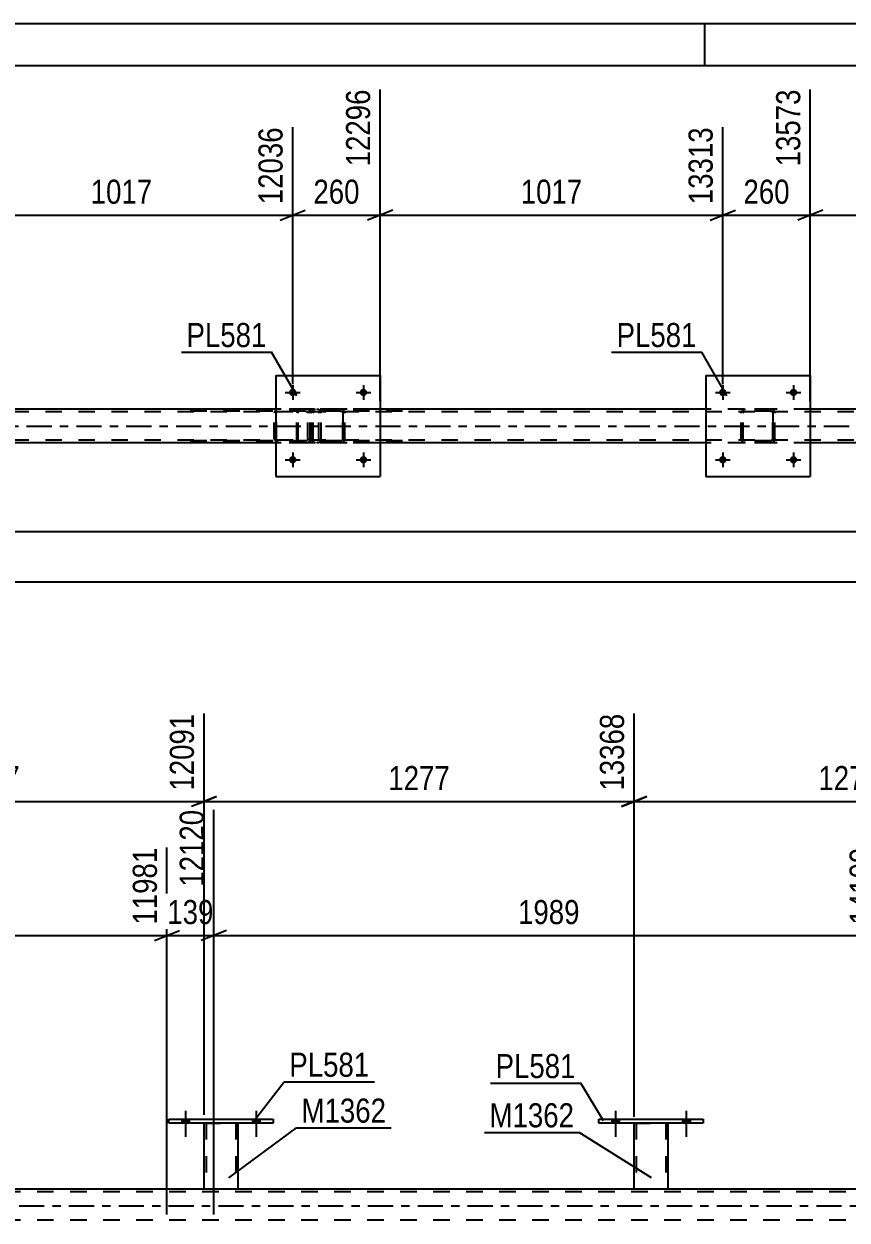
# Model space of a CAD drawing. Header units: millimetres. Extents: x 0 to 841, y 0 to 594.
# Drawn here: x 550.1 to 647.9, y 451.9 to 594 of the extents above; entities that cross this region are included whole.
import ezdxf

# ---------------------------------------------------------------- set-up
doc = ezdxf.new("R2010")
doc.units = ezdxf.units.MM
doc.linetypes.add('DXK_LINE_DOT2', pattern=[3.9198, 1.9599, -1.9599])
doc.linetypes.add('DXK_LINE_DOT3', pattern=[5.9187, 2.979, -0.9799, 0.9799, -0.9799])
doc.styles.add('Arial Narrow', font='ARIALN.TTF', dxfattribs={"height": 0.2})

# ---------------------------------------------------------------- blocks, each defined once
blk = doc.blocks.new('Unknown-232924716-1133 - 28920')
at = {"color": 5, "linetype": 'Continuous'}
for p, q in [((841, 594), (0, 594)), ((631, 589), (631, 594)), ((836, 589), (5, 589))]:
    blk.add_line(p, q, dxfattribs=at)
blk = doc.blocks.new('Part-232924716-2152 - 2062')
at = {"color": 7, "linetype": 'DXK_LINE_DOT2'}
for p, q in [((582.58, 547.92), (582.56, 547.73)), ((582.56, 544.69), (582.56, 547.73)), ((582.64, 548.07), (582.58, 547.92)), ((582.73, 548.18), (582.64, 548.07)), ((582.7, 547.73), (582.71, 547.82)), ((582.7, 544.69), (582.7, 547.73)), ((582.71, 547.82), (582.74, 547.9)), ((582.83, 548.21), (582.73, 548.18)), ((582.74, 547.9), (582.78, 547.95)), ((582.78, 547.95), (582.83, 547.97)), ((595.11, 548.21), (582.83, 548.21)), ((595.11, 547.97), (582.83, 547.97)), ((584.11, 548.21), (584.11, 547.97)), ((585.12, 548.18), (584.92, 548.21)), ((584.92, 547.97), (585.02, 547.95)), ((585.02, 547.95), (585.1, 547.9)), ((585.1, 547.9), (585.15, 547.82)), ((585.15, 547.82), (585.17, 547.73)), ((585.17, 544.69), (585.17, 547.73)), ((585.4, 547.87), (585.39, 547.92)), ((585.43, 547.73), (585.4, 547.87)), ((585.43, 544.69), (585.43, 547.73)), ((582.56, 544.69), (582.58, 544.51)), ((582.58, 544.51), (582.64, 544.35)), ((582.71, 544.6), (582.7, 544.69)), ((582.74, 544.52), (582.71, 544.6)), ((582.78, 544.47), (582.74, 544.52)), ((582.83, 544.45), (582.78, 544.47)), ((595.11, 544.45), (582.83, 544.45)), ((584.11, 544.21), (584.11, 544.45)), ((585.02, 544.47), (584.92, 544.45)), ((585.1, 544.52), (585.02, 544.47)), ((585.15, 544.6), (585.1, 544.52)), ((585.17, 544.69), (585.15, 544.6)), ((585.39, 544.51), (585.41, 544.63)), ((585.41, 544.63), (585.43, 544.69)), ((582.64, 544.35), (582.73, 544.25)), ((582.73, 544.25), (582.83, 544.21)), ((595.11, 544.21), (582.83, 544.21)), ((584.92, 544.21), (585.12, 544.25))]:
    blk.add_line(p, q, dxfattribs=at)
for centre, start, end in [((584.94, 547.72), 23.8494, 68.8059), ((584.94, 544.71), 291.1941, 336.1506)]:
    blk.add_arc(centre, 0.492, start, end, dxfattribs=at)
blk = doc.blocks.new('Part-232924716-2103 - 2062')
at = {"color": 7, "linetype": 'DXK_LINE_DOT2'}
for p, q in [((762.38, 547.89), (100.63, 547.89)), ((592.45, 548.21), (580.05, 548.21)), ((643.53, 548.21), (631.13, 548.21)), ((762.38, 544.53), (100.63, 544.53)), ((592.45, 544.21), (580.05, 544.21)), ((643.53, 544.21), (631.13, 544.21))]:
    blk.add_line(p, q, dxfattribs=at)
at = {"color": 2, "linetype": 'Continuous'}
for p, q in [((580.05, 548.21), (541.37, 548.21)), ((631.13, 548.21), (592.45, 548.21)), ((682.21, 548.21), (643.53, 548.21)), ((580.05, 544.21), (541.37, 544.21)), ((631.13, 544.21), (592.45, 544.21)), ((682.21, 544.21), (643.53, 544.21))]:
    blk.add_line(p, q, dxfattribs=at)
at = {"color": 7, "linetype": 'DXK_LINE_DOT3'}
blk.add_line((100.63, 546.21), (762.38, 546.21), dxfattribs=at)
blk = doc.blocks.new('Part-232924716-2176 - 2062')
at = {"color": 7, "linetype": 'DXK_LINE_DOT2'}
for p, q in [((583.6, 548.21), (568.46, 548.21)), ((583.6, 547.97), (568.46, 547.97)), ((579.88, 547.87), (579.85, 547.73)), ((579.85, 544.69), (579.85, 547.73)), ((579.89, 547.92), (579.88, 547.87)), ((580.11, 547.73), (580.13, 547.82)), ((580.11, 544.69), (580.11, 547.73)), ((580.13, 547.82), (580.18, 547.9)), ((580.36, 548.21), (580.17, 548.18)), ((580.18, 547.9), (580.26, 547.95)), ((580.26, 547.95), (580.36, 547.97)), ((583.79, 548.18), (583.6, 548.21)), ((583.6, 547.97), (583.69, 547.95)), ((583.69, 547.95), (583.78, 547.9)), ((583.78, 547.9), (583.83, 547.82)), ((583.83, 547.82), (583.85, 547.73)), ((583.85, 544.69), (583.85, 547.73)), ((584.08, 547.87), (584.07, 547.92)), ((584.11, 547.73), (584.08, 547.87)), ((584.11, 544.69), (584.11, 547.73)), ((583.6, 544.45), (568.46, 544.45)), ((579.85, 544.69), (579.87, 544.61)), ((579.87, 544.61), (579.89, 544.51)), ((580.13, 544.6), (580.11, 544.69)), ((580.18, 544.52), (580.13, 544.6)), ((580.26, 544.47), (580.18, 544.52)), ((580.36, 544.45), (580.26, 544.47)), ((583.69, 544.47), (583.6, 544.45)), ((583.78, 544.52), (583.69, 544.47)), ((583.83, 544.6), (583.78, 544.52)), ((583.85, 544.69), (583.83, 544.6)), ((584.07, 544.51), (584.09, 544.63)), ((584.09, 544.63), (584.11, 544.69)), ((583.6, 544.21), (568.46, 544.21)), ((580.17, 544.25), (580.36, 544.21)), ((583.6, 544.21), (583.79, 544.25))]:
    blk.add_line(p, q, dxfattribs=at)
for centre, start, end in [((580.34, 547.71), 110.7583, 155.68), ((583.62, 547.71), 24.32, 69.2417), ((583.62, 544.71), 290.7583, 335.68)]:
    blk.add_arc(centre, 0.496, start, end, dxfattribs=at)
blk = doc.blocks.new('Bolt-232924716-23528 - 2062')
at = {"linetype": 'Continuous'}
for points in [[(582.49, 550.21, -1), (581.61, 550.21, -1)], [(590.89, 550.21, -1), (590.01, 550.21, -1)]]:
    blk.add_hatch(color=1, dxfattribs=at).paths.add_polyline_path(points)
at = {"color": 1, "linetype": 'Continuous'}
for p, q in [((581.17, 550.21), (582.93, 550.21)), ((582.05, 551.09), (582.05, 549.33)), ((589.57, 550.21), (591.33, 550.21)), ((590.45, 551.09), (590.45, 549.33))]:
    blk.add_line(p, q, dxfattribs=at)
blk = doc.blocks.new('Part-232924716-23501 - 2062')
at = {"color": 2, "linetype": 'Continuous'}
for p, q in [((631.13, 552.21), (631.13, 540.21)), ((631.13, 552.21), (643.53, 552.21)), ((643.53, 552.21), (643.53, 540.21)), ((631.13, 540.21), (643.53, 540.21))]:
    blk.add_line(p, q, dxfattribs=at)
blk = doc.blocks.new('Part-232924716-23500 - 2062')
at = {"color": 7, "linetype": 'DXK_LINE_DOT2'}
for p, q in [((635.33, 547.73), (635.37, 547.92)), ((635.37, 547.92), (635.33, 547.73)), ((635.33, 544.69), (635.33, 547.73)), ((635.33, 544.69), (635.33, 547.73)), ((635.57, 547.73), (635.59, 547.82)), ((635.57, 544.69), (635.57, 547.73)), ((635.57, 544.69), (635.57, 547.73)), ((635.59, 547.82), (635.64, 547.9)), ((635.63, 548.17), (635.81, 548.21)), ((635.81, 548.21), (635.63, 548.17)), ((635.64, 547.9), (635.72, 547.95)), ((635.72, 547.95), (635.81, 547.97)), ((638.85, 548.21), (635.81, 548.21)), ((638.85, 547.97), (635.81, 547.97)), ((638.85, 548.21), (639.04, 548.17)), ((639.04, 548.17), (638.85, 548.21)), ((638.85, 547.97), (638.95, 547.95)), ((638.95, 547.95), (639.02, 547.9)), ((639.02, 547.9), (639.08, 547.82)), ((639.08, 547.82), (639.09, 547.73)), ((639.09, 544.69), (639.09, 547.73)), ((639.09, 547.73), (639.09, 544.69)), ((639.3, 547.92), (639.33, 547.73)), ((639.33, 547.73), (639.3, 547.92)), ((639.33, 544.69), (639.33, 547.73)), ((639.33, 544.69), (639.33, 547.73)), ((635.37, 544.51), (635.33, 544.69)), ((635.33, 544.69), (635.37, 544.51)), ((635.59, 544.6), (635.57, 544.69)), ((635.64, 544.52), (635.59, 544.6)), ((635.72, 544.47), (635.64, 544.52)), ((635.81, 544.45), (635.72, 544.47)), ((638.85, 544.45), (635.81, 544.45)), ((638.95, 544.47), (638.85, 544.45)), ((639.02, 544.52), (638.95, 544.47)), ((639.08, 544.6), (639.02, 544.52)), ((639.09, 544.69), (639.08, 544.6)), ((639.33, 544.69), (639.3, 544.51)), ((639.3, 544.51), (639.33, 544.69)), ((635.81, 544.21), (635.63, 544.25)), ((635.63, 544.25), (635.81, 544.21)), ((638.85, 544.21), (635.81, 544.21)), ((639.04, 544.25), (638.85, 544.21)), ((638.85, 544.21), (639.04, 544.25))]:
    blk.add_line(p, q, dxfattribs=at)
at = {"color": 7, "linetype": 'DXK_LINE_DOT3'}
blk.add_line((637.33, 546.21), (637.33, 546.21), dxfattribs=at)
at = {"color": 7, "linetype": 'DXK_LINE_DOT2'}
for centre, start, end in [((635.81, 547.73), 112.5, 157.5), ((635.81, 547.73), 112.5, 157.5), ((638.85, 547.73), 22.5, 67.5), ((638.85, 547.73), 22.5, 67.5), ((635.81, 544.69), 202.5, 247.5), ((635.81, 544.69), 202.5, 247.5), ((638.85, 544.69), 292.5, 337.5), ((638.85, 544.69), 292.5, 337.5)]:
    blk.add_arc(centre, 0.48, start, end, dxfattribs=at)
blk = doc.blocks.new('Part-232924716-23498 - 2062')
at = {"color": 7, "linetype": 'DXK_LINE_DOT2'}
for p, q in [((584.25, 547.73), (584.29, 547.92)), ((584.29, 547.92), (584.25, 547.73)), ((584.25, 544.69), (584.25, 547.73)), ((584.25, 544.69), (584.25, 547.73)), ((584.49, 547.73), (584.51, 547.82)), ((584.49, 544.69), (584.49, 547.73)), ((584.49, 544.69), (584.49, 547.73)), ((584.51, 547.82), (584.56, 547.9)), ((584.55, 548.17), (584.73, 548.21)), ((584.73, 548.21), (584.55, 548.17)), ((584.56, 547.9), (584.64, 547.95)), ((584.64, 547.95), (584.73, 547.97)), ((587.77, 548.21), (584.73, 548.21)), ((587.77, 547.97), (584.73, 547.97)), ((587.77, 548.21), (587.96, 548.17)), ((587.96, 548.17), (587.77, 548.21)), ((587.77, 547.97), (587.87, 547.95)), ((587.87, 547.95), (587.94, 547.9)), ((587.94, 547.9), (588, 547.82)), ((588, 547.82), (588.01, 547.73)), ((588.01, 544.69), (588.01, 547.73)), ((588.01, 547.73), (588.01, 544.69)), ((588.22, 547.92), (588.25, 547.73)), ((588.25, 547.73), (588.22, 547.92)), ((588.25, 544.69), (588.25, 547.73)), ((588.25, 544.69), (588.25, 547.73)), ((584.29, 544.51), (584.25, 544.69)), ((584.25, 544.69), (584.29, 544.51)), ((584.51, 544.6), (584.49, 544.69)), ((584.56, 544.52), (584.51, 544.6)), ((584.64, 544.47), (584.56, 544.52)), ((584.73, 544.45), (584.64, 544.47)), ((587.77, 544.45), (584.73, 544.45)), ((587.87, 544.47), (587.77, 544.45)), ((587.94, 544.52), (587.87, 544.47)), ((588, 544.6), (587.94, 544.52)), ((588.01, 544.69), (588, 544.6)), ((588.25, 544.69), (588.22, 544.51)), ((588.22, 544.51), (588.25, 544.69)), ((584.73, 544.21), (584.55, 544.25)), ((584.55, 544.25), (584.73, 544.21)), ((587.77, 544.21), (584.73, 544.21)), ((587.96, 544.25), (587.77, 544.21)), ((587.77, 544.21), (587.96, 544.25))]:
    blk.add_line(p, q, dxfattribs=at)
at = {"color": 7, "linetype": 'DXK_LINE_DOT3'}
blk.add_line((586.25, 546.21), (586.25, 546.21), dxfattribs=at)
at = {"color": 7, "linetype": 'DXK_LINE_DOT2'}
for centre, start, end in [((584.73, 547.73), 112.5, 157.5), ((584.73, 547.73), 112.5, 157.5), ((587.77, 547.73), 22.5, 67.5), ((587.77, 547.73), 22.5, 67.5), ((584.73, 544.69), 202.5, 247.5), ((584.73, 544.69), 202.5, 247.5), ((587.77, 544.69), 292.5, 337.5), ((587.77, 544.69), 292.5, 337.5)]:
    blk.add_arc(centre, 0.48, start, end, dxfattribs=at)
blk = doc.blocks.new('Part-232924716-23499 - 2062')
at = {"color": 2, "linetype": 'Continuous'}
for p, q in [((580.05, 552.21), (580.05, 540.21)), ((580.05, 552.21), (592.45, 552.21)), ((592.45, 552.21), (592.45, 540.21)), ((580.05, 540.21), (592.45, 540.21))]:
    blk.add_line(p, q, dxfattribs=at)
blk = doc.blocks.new('Bolt-232924716-23527 - 2062')
at = {"linetype": 'Continuous'}
for points in [[(582.49, 542.21, -1), (581.61, 542.21, -1)], [(590.89, 542.21, -1), (590.01, 542.21, -1)]]:
    blk.add_hatch(color=1, dxfattribs=at).paths.add_polyline_path(points)
at = {"color": 1, "linetype": 'Continuous'}
for p, q in [((582.05, 543.09), (582.05, 541.33)), ((590.45, 543.09), (590.45, 541.33)), ((581.17, 542.21), (582.93, 542.21)), ((589.57, 542.21), (591.33, 542.21))]:
    blk.add_line(p, q, dxfattribs=at)
blk = doc.blocks.new('Bolt-232924716-23529 - 2062')
at = {"linetype": 'Continuous'}
for points in [[(633.57, 542.21, -1), (632.69, 542.21, -1)], [(641.97, 542.21, -1), (641.09, 542.21, -1)]]:
    blk.add_hatch(color=1, dxfattribs=at).paths.add_polyline_path(points)
at = {"color": 1, "linetype": 'Continuous'}
for p, q in [((633.13, 543.09), (633.13, 541.33)), ((641.53, 543.09), (641.53, 541.33)), ((632.25, 542.21), (634.01, 542.21)), ((640.65, 542.21), (642.41, 542.21))]:
    blk.add_line(p, q, dxfattribs=at)
blk = doc.blocks.new('Bolt-232924716-23530 - 2062')
at = {"linetype": 'Continuous'}
for points in [[(633.57, 550.21, -1), (632.69, 550.21, -1)], [(641.97, 550.21, -1), (641.09, 550.21, -1)]]:
    blk.add_hatch(color=1, dxfattribs=at).paths.add_polyline_path(points)
at = {"color": 1, "linetype": 'Continuous'}
for p, q in [((632.25, 550.21), (634.01, 550.21)), ((633.13, 551.09), (633.13, 549.33)), ((640.65, 550.21), (642.41, 550.21)), ((641.53, 551.09), (641.53, 549.33))]:
    blk.add_line(p, q, dxfattribs=at)
blk = doc.blocks.new('Part-232924716-2518 - 2334')
at = {"color": 7, "linetype": 'DXK_LINE_DOT2'}
for p, q in [((749.65, 455.22), (87.9, 455.22)), ((575.52, 455.54), (571.52, 455.54)), ((626.6, 455.54), (622.6, 455.54)), ((749.65, 451.86), (87.9, 451.86))]:
    blk.add_line(p, q, dxfattribs=at)
at = {"color": 2, "linetype": 'Continuous'}
for p, q in [((571.52, 455.54), (524.44, 455.54)), ((622.6, 455.54), (575.52, 455.54)), ((673.68, 455.54), (626.6, 455.54))]:
    blk.add_line(p, q, dxfattribs=at)
at = {"color": 7, "linetype": 'DXK_LINE_DOT3'}
blk.add_line((87.9, 453.54), (749.65, 453.54), dxfattribs=at)
blk = doc.blocks.new('Part-232924716-23862 - 2334')
at = {"color": 2, "linetype": 'Continuous'}
for p, q in [((567.32, 463.38), (567.32, 463.86)), ((567.32, 463.86), (579.72, 463.86)), ((579.72, 463.38), (567.32, 463.38)), ((579.72, 463.86), (579.72, 463.38))]:
    blk.add_line(p, q, dxfattribs=at)
blk = doc.blocks.new('Part-232924716-23861 - 2334')
at = {"color": 2, "linetype": 'Continuous'}
for p, q in [((571.52, 455.54), (571.52, 463.38)), ((575.52, 463.38), (575.52, 455.54)), ((575.49, 455.54), (571.52, 455.54)), ((575.52, 455.54), (575.49, 455.54))]:
    blk.add_line(p, q, dxfattribs=at)
at = {"color": 7, "linetype": 'DXK_LINE_DOT2'}
for p, q in [((571.52, 463.38), (575.52, 463.38)), ((571.52, 463.38), (571.52, 463.38)), ((571.52, 463.38), (571.52, 463.38)), ((571.76, 463.38), (571.76, 455.54)), ((575.28, 463.38), (575.28, 455.54)), ((575.52, 463.38), (575.52, 463.38)), ((575.52, 463.38), (575.52, 463.38)), ((575.26, 455.54), (575.28, 455.54))]:
    blk.add_line(p, q, dxfattribs=at)
blk = doc.blocks.new('Part-232924716-23863 - 2334')
at = {"color": 2, "linetype": 'Continuous'}
for p, q in [((622.6, 455.54), (622.6, 463.38)), ((626.6, 463.38), (626.6, 455.54)), ((626.57, 455.54), (622.6, 455.54)), ((626.6, 455.54), (626.57, 455.54))]:
    blk.add_line(p, q, dxfattribs=at)
at = {"color": 7, "linetype": 'DXK_LINE_DOT2'}
for p, q in [((622.6, 463.38), (626.6, 463.38)), ((622.6, 463.38), (622.6, 463.38)), ((622.6, 463.38), (622.6, 463.38)), ((622.84, 463.38), (622.84, 455.54)), ((626.36, 463.38), (626.36, 455.54)), ((626.6, 463.38), (626.6, 463.38)), ((626.6, 463.38), (626.6, 463.38)), ((626.34, 455.54), (626.36, 455.54))]:
    blk.add_line(p, q, dxfattribs=at)
blk = doc.blocks.new('Part-232924716-23864 - 2334')
at = {"color": 2, "linetype": 'Continuous'}
for p, q in [((618.4, 463.38), (618.4, 463.86)), ((618.4, 463.86), (630.8, 463.86)), ((630.8, 463.38), (618.4, 463.38)), ((630.8, 463.86), (630.8, 463.38))]:
    blk.add_line(p, q, dxfattribs=at)
blk = doc.blocks.new('Bolt-232924716-23890 - 2334')
at = {"linetype": 'Continuous'}
for points in [[(568.88, 463.38), (569.76, 463.38), (569.76, 463.86), (568.88, 463.86)], [(577.28, 463.38), (578.16, 463.38), (578.16, 463.86), (577.28, 463.86)]]:
    blk.add_hatch(color=1, dxfattribs=at).paths.add_polyline_path(points)
at = {"color": 1, "linetype": 'Continuous'}
for p, q in [((569.32, 464.86), (569.32, 461.74)), ((577.72, 464.86), (577.72, 461.74)), ((568.88, 463.86), (568.88, 463.38)), ((569.76, 463.86), (569.76, 463.38)), ((577.28, 463.86), (577.28, 463.38)), ((578.16, 463.86), (578.16, 463.38))]:
    blk.add_line(p, q, dxfattribs=at)
blk = doc.blocks.new('Bolt-232924716-23891 - 2334')
at = {"linetype": 'Continuous'}
for points in [[(568.88, 463.38), (569.76, 463.38), (569.76, 463.86), (568.88, 463.86)], [(577.28, 463.38), (578.16, 463.38), (578.16, 463.86), (577.28, 463.86)]]:
    blk.add_hatch(color=1, dxfattribs=at).paths.add_polyline_path(points)
at = {"color": 1, "linetype": 'Continuous'}
for p, q in [((569.32, 464.86), (569.32, 461.74)), ((577.72, 464.86), (577.72, 461.74)), ((568.88, 463.86), (568.88, 463.38)), ((569.76, 463.86), (569.76, 463.38)), ((577.28, 463.86), (577.28, 463.38)), ((578.16, 463.86), (578.16, 463.38))]:
    blk.add_line(p, q, dxfattribs=at)
blk = doc.blocks.new('Bolt-232924716-23892 - 2334')
at = {"linetype": 'Continuous'}
for points in [[(619.96, 463.38), (620.84, 463.38), (620.84, 463.86), (619.96, 463.86)], [(628.36, 463.38), (629.24, 463.38), (629.24, 463.86), (628.36, 463.86)]]:
    blk.add_hatch(color=1, dxfattribs=at).paths.add_polyline_path(points)
at = {"color": 1, "linetype": 'Continuous'}
for p, q in [((620.4, 464.86), (620.4, 461.74)), ((628.8, 464.86), (628.8, 461.74)), ((619.96, 463.86), (619.96, 463.38)), ((620.84, 463.86), (620.84, 463.38)), ((628.36, 463.86), (628.36, 463.38)), ((629.24, 463.86), (629.24, 463.38))]:
    blk.add_line(p, q, dxfattribs=at)
blk = doc.blocks.new('Bolt-232924716-23893 - 2334')
at = {"linetype": 'Continuous'}
for points in [[(619.96, 463.38), (620.84, 463.38), (620.84, 463.86), (619.96, 463.86)], [(628.36, 463.38), (629.24, 463.38), (629.24, 463.86), (628.36, 463.86)]]:
    blk.add_hatch(color=1, dxfattribs=at).paths.add_polyline_path(points)
at = {"color": 1, "linetype": 'Continuous'}
for p, q in [((620.4, 464.86), (620.4, 461.74)), ((628.8, 464.86), (628.8, 461.74)), ((619.96, 463.86), (619.96, 463.38)), ((620.84, 463.86), (620.84, 463.38)), ((628.36, 463.86), (628.36, 463.38)), ((629.24, 463.86), (629.24, 463.38))]:
    blk.add_line(p, q, dxfattribs=at)
blk = doc.blocks.new('StraightDimension-232924716-26412 - 2062')
at = {"color": 7, "linetype": 'Continuous'}
for p, q in [((643.53, 549.21), (643.53, 586.22)), ((633.13, 551.21), (633.13, 581.72)), ((631.63, 570.68), (634.63, 571.88)), ((645.03, 571.88), (642.03, 570.68)), ((633.13, 571.28), (643.53, 571.28))]:
    blk.add_line(p, q, dxfattribs=at)
at = {"color": 0}
blk.add_wipeout([(641.68, 572.03), (641.68, 576.23), (634.99, 576.23), (634.99, 572.03)], dxfattribs=at)
at = {"color": 3, "style": 'Arial Narrow'}
blk.add_text('260', height=2.863, dxfattribs=at).set_placement((635.59, 572.63))
at = {"color": 0, "linetype": 'Continuous'}
blk.add_wipeout([(642.93, 586.82), (638.73, 586.82), (638.73, 576.48), (642.93, 576.48)], dxfattribs=at)
at = {"color": 3, "linetype": 'Continuous', "style": 'Arial Narrow'}
blk.add_text('13573', height=2.863, rotation=90.0002, dxfattribs=at).set_placement((642.33, 577.08))
blk = doc.blocks.new('StraightDimension-232924716-26413 - 2062')
at = {"color": 7, "linetype": 'Continuous'}
for p, q in [((592.45, 549.21), (592.45, 586.22)), ((633.13, 551.21), (633.13, 581.72)), ((593.95, 571.88), (590.95, 570.68)), ((631.63, 570.68), (634.63, 571.88)), ((592.45, 571.28), (633.13, 571.28))]:
    blk.add_line(p, q, dxfattribs=at)
at = {"color": 0}
blk.add_wipeout([(617.05, 572.03), (617.05, 576.23), (608.54, 576.23), (608.54, 572.03)], dxfattribs=at)
at = {"color": 3, "style": 'Arial Narrow'}
blk.add_text('1017', height=2.863, dxfattribs=at).set_placement((609.14, 572.63))
at = {"color": 0, "linetype": 'Continuous'}
blk.add_wipeout([(632.53, 582.32), (628.33, 582.32), (628.33, 571.98), (632.53, 571.98)], dxfattribs=at)
at = {"color": 3, "linetype": 'Continuous', "style": 'Arial Narrow'}
blk.add_text('13313', height=2.863, rotation=90.0002, dxfattribs=at).set_placement((631.93, 572.58))
blk = doc.blocks.new('StraightDimension-232924716-8908 - 2062')
at = {"color": 7, "linetype": 'Continuous'}
blk.add_line((100.63, 533.68), (799.5, 533.68), dxfattribs=at)
blk = doc.blocks.new('StraightDimension-232924716-26391 - 2062')
at = {"color": 7, "linetype": 'Continuous'}
blk.add_line((99.99, 527.71), (800.14, 527.71), dxfattribs=at)
blk = doc.blocks.new('StraightDimension-232924716-26411 - 2062')
at = {"color": 7, "linetype": 'Continuous'}
for p, q in [((643.53, 549.21), (643.53, 586.22)), ((684.21, 551.21), (684.21, 581.72)), ((645.03, 571.88), (642.03, 570.68)), ((682.71, 570.68), (685.71, 571.88)), ((643.53, 571.28), (684.21, 571.28))]:
    blk.add_line(p, q, dxfattribs=at)
at = {"color": 0}
blk.add_wipeout([(668.13, 572.03), (668.13, 576.23), (659.62, 576.23), (659.62, 572.03)], dxfattribs=at)
at = {"color": 3, "style": 'Arial Narrow'}
blk.add_text('1017', height=2.863, dxfattribs=at).set_placement((660.22, 572.63))
at = {"color": 0, "linetype": 'Continuous'}
blk.add_wipeout([(683.61, 582.32), (679.41, 582.32), (679.41, 571.98), (683.61, 571.98)], dxfattribs=at)
at = {"color": 3, "linetype": 'Continuous', "style": 'Arial Narrow'}
blk.add_text('14590', height=2.863, rotation=90.0002, dxfattribs=at).set_placement((683.01, 572.58))
blk = doc.blocks.new('StraightDimension-232924716-26414 - 2062')
at = {"color": 7, "linetype": 'Continuous'}
for p, q in [((592.45, 549.21), (592.45, 586.22)), ((582.05, 551.21), (582.05, 581.72)), ((580.55, 570.68), (583.55, 571.88)), ((593.95, 571.88), (590.95, 570.68)), ((582.05, 571.28), (592.45, 571.28))]:
    blk.add_line(p, q, dxfattribs=at)
at = {"color": 0}
blk.add_wipeout([(590.6, 572.03), (590.6, 576.23), (583.91, 576.23), (583.91, 572.03)], dxfattribs=at)
at = {"color": 3, "style": 'Arial Narrow'}
blk.add_text('260', height=2.863, dxfattribs=at).set_placement((584.51, 572.63))
at = {"color": 0, "linetype": 'Continuous'}
blk.add_wipeout([(591.85, 586.82), (587.65, 586.82), (587.65, 576.48), (591.85, 576.48)], dxfattribs=at)
at = {"color": 3, "linetype": 'Continuous', "style": 'Arial Narrow'}
blk.add_text('12296', height=2.863, rotation=90.0002, dxfattribs=at).set_placement((591.25, 577.08))
blk = doc.blocks.new('StraightDimension-232924716-26415 - 2062')
at = {"color": 7, "linetype": 'Continuous'}
for p, q in [((541.37, 549.21), (541.37, 586.22)), ((582.05, 551.21), (582.05, 581.72)), ((542.87, 571.88), (539.87, 570.68)), ((580.55, 570.68), (583.55, 571.88)), ((541.37, 571.28), (582.05, 571.28))]:
    blk.add_line(p, q, dxfattribs=at)
at = {"color": 0}
blk.add_wipeout([(565.97, 572.03), (565.97, 576.23), (557.46, 576.23), (557.46, 572.03)], dxfattribs=at)
at = {"color": 3, "style": 'Arial Narrow'}
blk.add_text('1017', height=2.863, dxfattribs=at).set_placement((558.06, 572.63))
at = {"color": 0, "linetype": 'Continuous'}
blk.add_wipeout([(581.45, 582.32), (577.25, 582.32), (577.25, 571.98), (581.45, 571.98)], dxfattribs=at)
at = {"color": 3, "linetype": 'Continuous', "style": 'Arial Narrow'}
blk.add_text('12036', height=2.863, rotation=90.0002, dxfattribs=at).set_placement((580.85, 572.58))
blk = doc.blocks.new('StraightDimension-232924716-8197 - 2334')
at = {"color": 7, "linetype": 'Continuous'}
for p, q in [((487.56, 452.54), (487.56, 498.79)), ((567.12, 452.54), (567.12, 496.12)), ((489.06, 486.28), (486.06, 485.08)), ((565.62, 485.08), (568.62, 486.28)), ((487.56, 485.68), (567.12, 485.68))]:
    blk.add_line(p, q, dxfattribs=at)
at = {"color": 0}
blk.add_wipeout([(531.6, 486.43), (531.6, 490.63), (523.08, 490.63), (523.08, 486.43)], dxfattribs=at)
at = {"color": 3, "style": 'Arial Narrow'}
blk.add_text('1989', height=2.863, dxfattribs=at).set_placement((523.68, 487.03))
at = {"color": 0, "linetype": 'Continuous'}
blk.add_wipeout([(566.52, 496.72), (562.32, 496.72), (562.32, 486.38), (566.52, 486.38)], dxfattribs=at)
at = {"color": 3, "linetype": 'Continuous', "style": 'Arial Narrow'}
blk.add_text('11981', height=2.863, rotation=90.0002, dxfattribs=at).set_placement((565.92, 486.98))
blk = doc.blocks.new('StraightDimension-232924716-30149 - 2334')
at = {"color": 7, "linetype": 'Continuous'}
for p, q in [((520.44, 464.38), (520.44, 512.04)), ((571.52, 464.38), (571.52, 512.04)), ((521.94, 502.2), (518.94, 501)), ((570.02, 501), (573.02, 502.2)), ((520.44, 501.6), (571.52, 501.6))]:
    blk.add_line(p, q, dxfattribs=at)
at = {"color": 0}
blk.add_wipeout([(550.24, 502.35), (550.24, 506.55), (541.73, 506.55), (541.73, 502.35)], dxfattribs=at)
at = {"color": 3, "style": 'Arial Narrow'}
blk.add_text('1277', height=2.863, dxfattribs=at).set_placement((542.33, 502.95))
at = {"color": 0, "linetype": 'Continuous'}
blk.add_wipeout([(570.92, 512.64), (566.72, 512.64), (566.72, 502.3), (570.92, 502.3)], dxfattribs=at)
at = {"color": 3, "linetype": 'Continuous', "style": 'Arial Narrow'}
blk.add_text('12091', height=2.863, rotation=90.0002, dxfattribs=at).set_placement((570.32, 502.9))
blk = doc.blocks.new('StraightDimension-232924716-30147 - 2334')
at = {"color": 7, "linetype": 'Continuous'}
for p, q in [((622.6, 464.14), (622.6, 512.04)), ((673.68, 463.58), (673.68, 512.04)), ((624.1, 502.2), (621.1, 501)), ((672.18, 501), (675.18, 502.2)), ((622.6, 501.6), (673.68, 501.6))]:
    blk.add_line(p, q, dxfattribs=at)
at = {"color": 0}
blk.add_wipeout([(652.4, 502.35), (652.4, 506.55), (643.89, 506.55), (643.89, 502.35)], dxfattribs=at)
at = {"color": 3, "style": 'Arial Narrow'}
blk.add_text('1277', height=2.863, dxfattribs=at).set_placement((644.49, 502.95))
at = {"color": 0, "linetype": 'Continuous'}
blk.add_wipeout([(673.08, 512.64), (668.88, 512.64), (668.88, 502.3), (673.08, 502.3)], dxfattribs=at)
at = {"color": 3, "linetype": 'Continuous', "style": 'Arial Narrow'}
blk.add_text('14645', height=2.863, rotation=90.0002, dxfattribs=at).set_placement((672.48, 502.9))
blk = doc.blocks.new('StraightDimension-232924716-8196 - 2334')
at = {"color": 7, "linetype": 'Continuous'}
for p, q in [((572.69, 452.54), (572.69, 500.62)), ((567.12, 452.54), (567.12, 496.12)), ((565.62, 485.08), (568.62, 486.28)), ((574.19, 486.28), (571.19, 485.08)), ((567.12, 485.68), (572.69, 485.68))]:
    blk.add_line(p, q, dxfattribs=at)
at = {"color": 0}
blk.add_wipeout([(573.25, 486.43), (573.25, 490.63), (566.56, 490.63), (566.56, 486.43)], dxfattribs=at)
at = {"color": 3, "style": 'Arial Narrow'}
blk.add_text('139', height=2.863, dxfattribs=at).set_placement((567.16, 487.03))
at = {"color": 0, "linetype": 'Continuous'}
blk.add_wipeout([(572.09, 501.22), (567.89, 501.22), (567.89, 490.88), (572.09, 490.88)], dxfattribs=at)
at = {"color": 3, "linetype": 'Continuous', "style": 'Arial Narrow'}
blk.add_text('12120', height=2.863, rotation=90.0002, dxfattribs=at).set_placement((571.49, 491.48))
blk = doc.blocks.new('StraightDimension-232924716-8195 - 2334')
at = {"color": 7, "linetype": 'Continuous'}
for p, q in [((572.69, 452.54), (572.69, 500.62)), ((652.25, 452.54), (652.25, 496.12)), ((574.19, 486.28), (571.19, 485.08)), ((650.75, 485.08), (653.75, 486.28)), ((572.69, 485.68), (652.25, 485.68))]:
    blk.add_line(p, q, dxfattribs=at)
at = {"color": 0}
blk.add_wipeout([(616.73, 486.43), (616.73, 490.63), (608.22, 490.63), (608.22, 486.43)], dxfattribs=at)
at = {"color": 3, "style": 'Arial Narrow'}
blk.add_text('1989', height=2.863, dxfattribs=at).set_placement((608.82, 487.03))
at = {"color": 0, "linetype": 'Continuous'}
blk.add_wipeout([(651.65, 496.72), (647.45, 496.72), (647.45, 486.38), (651.65, 486.38)], dxfattribs=at)
at = {"color": 3, "linetype": 'Continuous', "style": 'Arial Narrow'}
blk.add_text('14109', height=2.863, rotation=90.0002, dxfattribs=at).set_placement((651.05, 486.98))
blk = doc.blocks.new('StraightDimension-232924716-30148 - 2334')
at = {"color": 7, "linetype": 'Continuous'}
for p, q in [((571.52, 464.38), (571.52, 512.04)), ((622.6, 464.14), (622.6, 512.04)), ((573.02, 502.2), (570.02, 501)), ((621.1, 501), (624.1, 502.2)), ((571.52, 501.6), (622.6, 501.6))]:
    blk.add_line(p, q, dxfattribs=at)
at = {"color": 0}
blk.add_wipeout([(601.32, 502.35), (601.32, 506.55), (592.81, 506.55), (592.81, 502.35)], dxfattribs=at)
at = {"color": 3, "style": 'Arial Narrow'}
blk.add_text('1277', height=2.863, dxfattribs=at).set_placement((593.41, 502.95))
at = {"color": 0, "linetype": 'Continuous'}
blk.add_wipeout([(622, 512.64), (617.8, 512.64), (617.8, 502.3), (622, 502.3)], dxfattribs=at)
at = {"color": 3, "linetype": 'Continuous', "style": 'Arial Narrow'}
blk.add_text('13368', height=2.863, rotation=90.0002, dxfattribs=at).set_placement((621.4, 502.9))
blk = doc.blocks.new('Mark-232924716-27161 - 2062')
at = {"color": 0}
blk.add_wipeout([(578.95, 555.6), (578.95, 558.6), (569.44, 558.6), (569.44, 555.6)], dxfattribs=at)
blk.add_wipeout([(578.95, 555.6), (578.95, 558.6), (569.44, 558.6), (569.44, 555.6)], dxfattribs=at)
at = {"color": 30, "linetype": 'Continuous'}
for p in [(568.84, 555), (582.55, 549.8)]:
    blk.add_line(p, (579.55, 555), dxfattribs=at)
at = {"color": 3, "style": 'Arial Narrow'}
blk.add_text('PL581', height=2.863, dxfattribs=at).set_placement((569.44, 555.6))
blk = doc.blocks.new('Mark-232924716-27164 - 2062')
at = {"color": 0}
blk.add_wipeout([(630.03, 555.6), (630.03, 558.6), (620.52, 558.6), (620.52, 555.6)], dxfattribs=at)
blk.add_wipeout([(630.03, 555.6), (630.03, 558.6), (620.52, 558.6), (620.52, 555.6)], dxfattribs=at)
at = {"color": 30, "linetype": 'Continuous'}
for p in [(619.92, 555), (633.63, 549.8)]:
    blk.add_line(p, (630.63, 555), dxfattribs=at)
at = {"color": 3, "style": 'Arial Narrow'}
blk.add_text('PL581', height=2.863, dxfattribs=at).set_placement((620.52, 555.6))
blk = doc.blocks.new('Mark-232924716-28564 - 2334')
at = {"color": 0}
blk.add_wipeout([(615.66, 468.73), (615.66, 471.73), (606.15, 471.73), (606.15, 468.73)], dxfattribs=at)
blk.add_wipeout([(615.66, 468.73), (615.66, 471.73), (606.15, 471.73), (606.15, 468.73)], dxfattribs=at)
at = {"color": 30, "linetype": 'Continuous'}
for p in [(605.55, 468.13), (618.96, 463.65)]:
    blk.add_line(p, (616.26, 468.13), dxfattribs=at)
at = {"color": 3, "style": 'Arial Narrow'}
blk.add_text('PL581', height=2.863, dxfattribs=at).set_placement((606.15, 468.73))
blk = doc.blocks.new('Mark-232924716-28561 - 2334')
at = {"color": 0}
blk.add_wipeout([(615.48, 462.88), (615.48, 465.88), (605.43, 465.88), (605.43, 462.88)], dxfattribs=at)
blk.add_wipeout([(615.48, 462.88), (615.48, 465.88), (605.43, 465.88), (605.43, 462.88)], dxfattribs=at)
at = {"color": 30, "linetype": 'Continuous'}
for p in [(604.83, 462.28), (624.67, 456.88)]:
    blk.add_line(p, (616.08, 462.28), dxfattribs=at)
at = {"color": 3, "style": 'Arial Narrow'}
blk.add_text('M1362', height=2.863, dxfattribs=at).set_placement((605.43, 462.88))
blk = doc.blocks.new('Mark-232924716-28555 - 2334')
at = {"color": 0}
blk.add_wipeout([(593.15, 463.44), (593.15, 466.44), (583.1, 466.44), (583.1, 463.44)], dxfattribs=at)
blk.add_wipeout([(593.15, 463.44), (593.15, 466.44), (583.1, 466.44), (583.1, 463.44)], dxfattribs=at)
at = {"color": 30, "linetype": 'Continuous'}
for p, q in [((574.48, 456.88), (582.5, 462.84)), ((582.5, 462.84), (593.75, 462.84))]:
    blk.add_line(p, q, dxfattribs=at)
at = {"color": 3, "style": 'Arial Narrow'}
blk.add_text('M1362', height=2.863, dxfattribs=at).set_placement((583.1, 463.44))
blk = doc.blocks.new('Mark-232924716-28558 - 2334')
at = {"color": 0}
blk.add_wipeout([(591.15, 468.89), (591.15, 471.89), (581.65, 471.89), (581.65, 468.89)], dxfattribs=at)
blk.add_wipeout([(591.15, 468.89), (591.15, 471.89), (581.65, 471.89), (581.65, 468.89)], dxfattribs=at)
at = {"color": 30, "linetype": 'Continuous'}
for p, q in [((577.22, 463.38), (581.05, 468.29)), ((581.05, 468.29), (591.75, 468.29))]:
    blk.add_line(p, q, dxfattribs=at)
at = {"color": 3, "style": 'Arial Narrow'}
blk.add_text('PL581', height=2.863, dxfattribs=at).set_placement((581.65, 468.89))

msp = doc.modelspace()

# ---------------------------------------------------------------- block references
for name in ['Unknown-232924716-1133 - 28920', 'Part-232924716-23499 - 2062', 'Part-232924716-23501 - 2062', 'Part-232924716-2103 - 2062', 'Bolt-232924716-23528 - 2062', 'Bolt-232924716-23530 - 2062', 'Part-232924716-2176 - 2062', 'Part-232924716-2152 - 2062', 'Part-232924716-23498 - 2062', 'Part-232924716-23500 - 2062', 'Bolt-232924716-23527 - 2062', 'Bolt-232924716-23529 - 2062', 'Bolt-232924716-23890 - 2334', 'Bolt-232924716-23891 - 2334', 'Bolt-232924716-23892 - 2334', 'Bolt-232924716-23893 - 2334', 'Part-232924716-23862 - 2334', 'Part-232924716-23861 - 2334', 'Part-232924716-23864 - 2334', 'Part-232924716-23863 - 2334', 'Part-232924716-2518 - 2334']:
    msp.add_blockref(name, (0, 0))

# ---------------------------------------------------------------- next in the draw order: block references
for name in ['StraightDimension-232924716-26412 - 2062', 'StraightDimension-232924716-8908 - 2062', 'StraightDimension-232924716-30147 - 2334', 'StraightDimension-232924716-8197 - 2334']:
    msp.add_blockref(name, (0, 0))

# ---------------------------------------------------------------- next in the draw order: block references
for name in ['StraightDimension-232924716-26413 - 2062', 'StraightDimension-232924716-26411 - 2062', 'StraightDimension-232924716-26391 - 2062', 'StraightDimension-232924716-30149 - 2334']:
    msp.add_blockref(name, (0, 0))

# ---------------------------------------------------------------- next in the draw order: block references
for name in ['StraightDimension-232924716-26414 - 2062', 'Mark-232924716-27164 - 2062', 'StraightDimension-232924716-8196 - 2334']:
    msp.add_blockref(name, (0, 0))

# ---------------------------------------------------------------- next in the draw order: block references
for name in ['StraightDimension-232924716-26415 - 2062', 'StraightDimension-232924716-8195 - 2334']:
    msp.add_blockref(name, (0, 0))

# ---------------------------------------------------------------- next in the draw order: block references
for name in ['Mark-232924716-27161 - 2062', 'StraightDimension-232924716-30148 - 2334']:
    msp.add_blockref(name, (0, 0))

# ---------------------------------------------------------------- next in the draw order: block references
for name in ['Mark-232924716-28564 - 2334', 'Mark-232924716-28555 - 2334']:
    msp.add_blockref(name, (0, 0))

# ---------------------------------------------------------------- next in the draw order: block references
for name in ['Mark-232924716-28558 - 2334', 'Mark-232924716-28561 - 2334']:
    msp.add_blockref(name, (0, 0))

doc.saveas('drawing.dxf')
